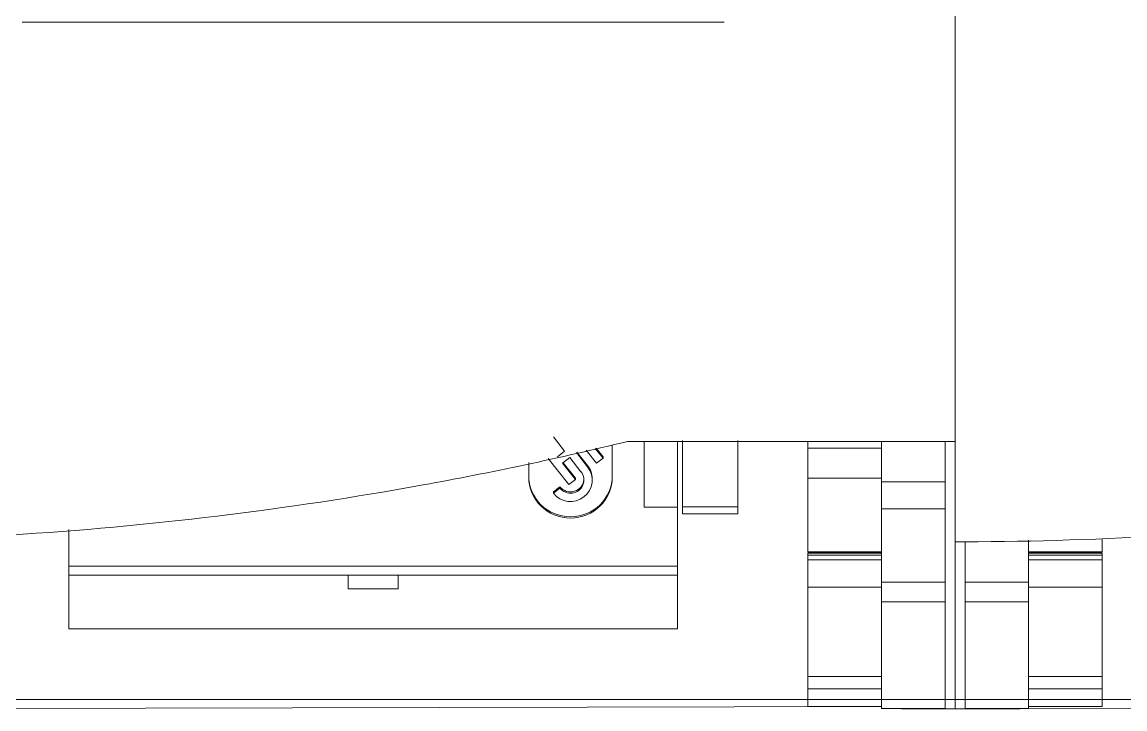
# Model space of a CAD drawing. Header units: millimetres. Extents: x 4137 to 6698, y 1400 to 3585.
# Drawn here: x 6119.15 to 6152.13, y 3225.79 to 3246.34 of the extents above; entities that cross this region are included whole.
import ezdxf

# ---------------------------------------------------------------- set-up
doc = ezdxf.new("R2010")
doc.units = ezdxf.units.MM
doc.layers.add('000-PI-Oprema', color=30, linetype='Continuous', lineweight=5)
doc.layers.add('004-PI-DIN Šina', color=3, linetype='Continuous')

msp = doc.modelspace()

# ---------------------------------------------------------------- linework, layer by layer
at = {"layer": '000-PI-Oprema', "color": 0, "linetype": 'ByBlock', "lineweight": 0}
for p, q in [((6140.148, 3246.341), (6119.148, 3246.341)), ((6135.036, 3233.932), (6135.372, 3233.505)), ((6136.798, 3232.74), (6136.798, 3233.696)), ((6137.248, 3233.791), (6147.048, 3233.791)), ((6137.748, 3233.791), (6137.748, 3231.831)), ((6138.748, 3231.831), (6138.748, 3233.791)), ((6142.648, 3233.591), (6142.648, 3233.791)), ((6144.848, 3232.59), (6144.848, 3233.791)), ((6146.748, 3232.59), (6146.748, 3233.791)), ((6147.048, 3233.711), (6147.048, 3225.791)), ((6135.372, 3233.505), (6135.156, 3233.338)), ((6136.059, 3233.036), (6135.723, 3233.463)), ((6136.059, 3233.075), (6135.742, 3233.477)), ((6136.018, 3233.53), (6136.324, 3233.141)), ((6136.521, 3233.294), (6136.289, 3233.588)), ((6136.521, 3233.333), (6136.316, 3233.593)), ((6142.648, 3232.693), (6142.648, 3233.591)), ((6142.648, 3233.591), (6144.848, 3233.591)), ((6134.298, 3233.165), (6134.298, 3232.74)), ((6134.878, 3233.288), (6135.498, 3232.502)), ((6135.31, 3233.143), (6135.526, 3233.31)), ((6135.695, 3232.654), (6135.31, 3233.143)), ((6135.695, 3232.694), (6135.329, 3233.158)), ((6135.526, 3233.31), (6135.862, 3232.884)), ((6136.059, 3233.075), (6136.059, 3233.036)), ((6136.324, 3233.141), (6136.521, 3233.294)), ((6136.521, 3233.333), (6136.521, 3233.294)), ((6135.233, 3232.436), (6135.036, 3232.283)), ((6135.233, 3232.397), (6135.036, 3232.244)), ((6135.233, 3232.436), (6135.233, 3232.397)), ((6135.498, 3232.502), (6135.695, 3232.654)), ((6135.695, 3232.694), (6135.695, 3232.654)), ((6136.197, 3232.64), (6136.197, 3232.679)), ((6142.648, 3230.492), (6142.648, 3232.693)), ((6142.648, 3232.693), (6144.848, 3232.693)), ((6144.848, 3231.774), (6144.848, 3232.59)), ((6144.848, 3232.59), (6146.748, 3232.59)), ((6146.748, 3231.774), (6146.748, 3232.59)), ((6135.036, 3232.283), (6135.036, 3232.244)), ((6137.748, 3231.831), (6137.748, 3231.831)), ((6137.748, 3231.831), (6138.748, 3231.831)), ((6137.748, 3231.831), (6138.748, 3231.831)), ((6138.748, 3230.059), (6138.748, 3231.831)), ((6138.748, 3231.831), (6138.748, 3231.831)), ((6138.898, 3231.624), (6138.898, 3231.842)), ((6138.898, 3231.842), (6140.548, 3231.842)), ((6140.548, 3231.624), (6140.548, 3231.842)), ((6144.848, 3231.774), (6144.848, 3229.586)), ((6144.848, 3231.774), (6146.748, 3231.774)), ((6146.748, 3231.774), (6146.748, 3229.586)), ((6138.898, 3231.624), (6140.548, 3231.624)), ((6120.548, 3230.059), (6120.548, 3231.156)), ((6147.349, 3230.792), (6147.048, 3230.792)), ((6147.348, 3230.78), (6147.348, 3229.586)), ((6149.248, 3230.84), (6149.248, 3229.586)), ((6151.448, 3230.492), (6151.448, 3230.857)), ((6142.648, 3230.492), (6144.848, 3230.492)), ((6142.648, 3230.456), (6142.648, 3230.463)), ((6144.848, 3230.463), (6142.648, 3230.463)), ((6142.648, 3230.391), (6142.648, 3230.456)), ((6142.648, 3230.456), (6144.848, 3230.456)), ((6147.048, 3230.71), (6147.048, 3225.791)), ((6149.248, 3230.492), (6151.448, 3230.492)), ((6151.448, 3230.463), (6149.248, 3230.463)), ((6151.448, 3230.456), (6149.248, 3230.456)), ((6151.448, 3230.456), (6151.448, 3230.463)), ((6151.448, 3230.391), (6151.448, 3230.456)), ((6142.648, 3230.391), (6142.648, 3230.254)), ((6142.648, 3230.391), (6144.848, 3230.391)), ((6142.648, 3230.254), (6142.648, 3229.43)), ((6142.648, 3230.254), (6144.848, 3230.254)), ((6151.448, 3230.391), (6149.248, 3230.391)), ((6151.448, 3230.254), (6149.248, 3230.254)), ((6151.448, 3230.391), (6151.448, 3230.254)), ((6151.448, 3230.254), (6151.448, 3229.43)), ((6120.548, 3229.791), (6120.548, 3230.059)), ((6120.548, 3230.059), (6138.748, 3230.059)), ((6120.548, 3228.191), (6120.548, 3229.791)), ((6120.548, 3229.791), (6138.748, 3229.791)), ((6128.898, 3229.791), (6128.898, 3229.387)), ((6130.398, 3229.791), (6130.398, 3229.387)), ((6138.748, 3229.791), (6138.748, 3230.059)), ((6138.748, 3228.191), (6138.748, 3229.791)), ((6142.648, 3229.43), (6142.648, 3226.765)), ((6142.648, 3229.43), (6144.848, 3229.43)), ((6144.848, 3229), (6144.848, 3229.586)), ((6144.848, 3229.586), (6146.748, 3229.586)), ((6146.748, 3229), (6146.748, 3229.586)), ((6147.348, 3229), (6147.348, 3229.586)), ((6149.248, 3229.586), (6147.348, 3229.586)), ((6149.248, 3229), (6149.248, 3229.586)), ((6151.448, 3229.43), (6149.248, 3229.43)), ((6151.448, 3229.43), (6151.448, 3226.765)), ((6128.898, 3229.387), (6130.398, 3229.387)), ((6144.848, 3229), (6146.748, 3229)), ((6149.248, 3229), (6147.348, 3229)), ((6120.548, 3228.191), (6138.748, 3228.191)), ((6142.648, 3226.765), (6142.648, 3226.398)), ((6142.648, 3226.765), (6144.848, 3226.765)), ((6151.448, 3226.765), (6149.248, 3226.765)), ((6151.448, 3226.765), (6151.448, 3226.398)), ((6142.648, 3226.398), (6142.648, 3225.867)), ((6142.648, 3226.398), (6144.848, 3226.398)), ((6144.848, 3226.398), (6144.848, 3225.867)), ((6149.248, 3226.398), (6149.248, 3225.867)), ((6151.448, 3226.398), (6149.248, 3226.398)), ((6151.448, 3226.398), (6151.448, 3225.867)), ((6144.848, 3225.867), (6114.189, 3225.791)), ((6142.648, 3225.867), (6142.648, 3225.867)), ((6142.648, 3225.867), (6144.848, 3225.867)), ((6142.648, 3225.867), (6144.848, 3225.867)), ((6144.848, 3225.803), (6146.748, 3225.803)), ((6144.848, 3225.803), (6146.748, 3225.803)), ((6147.048, 3225.791), (6145.448, 3225.791)), ((6148.989, 3225.791), (6147.048, 3225.791)), ((6147.348, 3225.803), (6149.248, 3225.803)), ((6149.248, 3225.803), (6147.348, 3225.803)), ((6179.648, 3225.867), (6148.989, 3225.791)), ((6149.248, 3225.867), (6151.448, 3225.867)), ((6151.448, 3225.867), (6149.248, 3225.867)), ((6151.448, 3225.867), (6151.448, 3225.867))]:
    msp.add_line(p, q, dxfattribs=at)
for centre, major_axis, start_param, end_param in [((6135.548, 3232.64), (0.649, 0), 3.804818, 6.94641), ((6135.548, 3232.679), (0.649, 0), 6.283142, 6.94641), ((6135.548, 3232.779), (1.25, 0), 3.141593, 6.283185), ((6135.548, 3232.74), (1.25, 0), 3.141593, 6.283185), ((6135.548, 3232.64), (-0.399, 0), 0.663225, 3.804818), ((6135.548, 3232.679), (-0.399, 0), 0.663225, 3.092069)]:
    msp.add_ellipse(centre, major_axis=major_axis, ratio=0.991445, start_param=start_param, end_param=end_param, dxfattribs=at)
for points, knots in [([(6147.048, 3246.64), (6147.048, 3245.132), (6147.048, 3241.882), (6147.048, 3237.599), (6147.048, 3234.824), (6147.048, 3233.791)], [0, 0, 0, 0, 0.352188, 0.75882, 1, 1, 1, 1]), ([(6147.048, 3246.64), (6147.048, 3245.132), (6147.048, 3241.882), (6147.048, 3236.599), (6147.048, 3232.824), (6147.048, 3230.792)], [0, 0, 0, 0, 0.285532, 0.615204, 1, 1, 1, 1]), ([(6112.549, 3230.792), (6114.636, 3230.798), (6116.717, 3230.865), (6120.863, 3231.123), (6122.928, 3231.312), (6127.045, 3231.812), (6129.096, 3232.122), (6133.183, 3232.865), (6135.219, 3233.297), (6137.248, 3233.791)], [0, 0, 0, 0, 0.25, 0.25, 0.5, 0.5, 0.75, 0.75, 1, 1, 1, 1]), ([(6138.898, 3233.82), (6138.898, 3233.778), (6138.898, 3233.194), (6138.898, 3232.528), (6138.898, 3231.842)], [0, 0, 0, 0, 0.072727, 1, 1, 1, 1]), ([(6140.548, 3233.82), (6140.548, 3233.778), (6140.548, 3233.194), (6140.548, 3232.528), (6140.548, 3231.842)], [0, 0, 0, 0, 0.072727, 1, 1, 1, 1]), ([(6147.349, 3230.792), (6149.436, 3230.798), (6151.517, 3230.865), (6155.663, 3231.123), (6157.728, 3231.312), (6161.845, 3231.812), (6163.896, 3232.122), (6167.983, 3232.865), (6170.019, 3233.297), (6172.048, 3233.791)], [0, 0, 0, 0, 0.25, 0.25, 0.5, 0.5, 0.75, 0.75, 1, 1, 1, 1]), ([(6144.848, 3226.398), (6144.848, 3226.632), (6144.848, 3227.31), (6144.848, 3228.33), (6144.848, 3229)], [0, 0, 0, 0, 0.445928, 1, 1, 1, 1]), ([(6149.248, 3226.398), (6149.248, 3226.632), (6149.248, 3227.31), (6149.248, 3228.33), (6149.248, 3229)], [0, 0, 0, 0, 0.445928, 1, 1, 1, 1])]:
    msp.add_open_spline(points, degree=3, knots=knots, dxfattribs=at)
for points in [[(6144.848, 3233.7), (6144.848, 3233.723), (6144.848, 3233.747), (6144.848, 3233.772)], [(6146.748, 3225.803), (6146.748, 3225.844), (6146.748, 3226.134), (6146.748, 3227.199), (6146.748, 3228.33), (6146.748, 3229)], [(6147.348, 3225.803), (6147.348, 3225.844), (6147.348, 3226.134), (6147.348, 3227.199), (6147.348, 3228.33), (6147.348, 3229)], [(6144.848, 3225.803), (6144.848, 3225.815), (6144.848, 3225.837), (6144.848, 3225.867)], [(6149.248, 3225.803), (6149.248, 3225.815), (6149.248, 3225.837), (6149.248, 3225.867)]]:
    msp.add_open_spline(points, degree=3, dxfattribs=at)
at = {"layer": '004-PI-DIN Šina', "color": 0, "linetype": 'ByBlock', "lineweight": 0}
msp.add_line((6376.048, 3226.078), (5893.448, 3226.078), dxfattribs=at)

doc.saveas('drawing.dxf')
